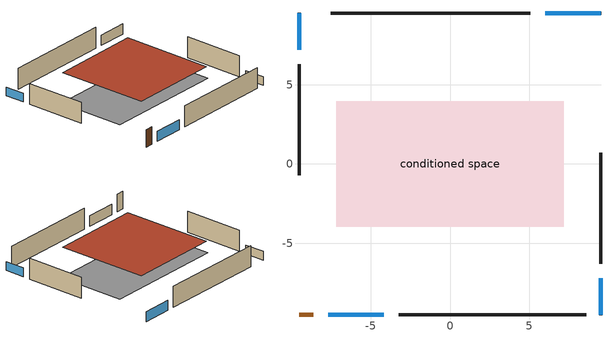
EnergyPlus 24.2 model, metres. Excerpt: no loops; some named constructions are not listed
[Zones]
conditioned space
 floor foundation (Slab1 construction): -7.17,-3.98 -7.17,3.98 7.17,3.98 7.17,-3.98 z0
 wall outside (AdiabaticWallConstruction 1): -9.54,-9.54 -8.62,-9.54 z0:2.03
 wall outside (AdiabaticWallConstruction): 9.54,9.54 6.01,9.54 / -7.69,-9.54 -4.17,-9.54 z0:1.19; 9.54,-9.54 9.54,-7.22 / -9.54,9.54 -9.54,7.22 z0:1.01
 wall outside (Wall1 construction): 5.08,9.54 -7.53,9.54 z0:2.44
 wall outside (Wall2 construction): 9.54,-6.29 9.54,0.72 z0:2.44
 wall outside (Wall3 construction): -3.24,-9.54 8.61,-9.54 z0:2.44
 wall outside (Wall4 construction): -9.54,6.29 -9.54,-0.72 z0:2.44
 window (WindowConstruction): 9.54,9.54 6.01,9.54 z0:1.19
 window (WindowConstruction 1): 9.54,-9.54 9.54,-7.22 z0:1.01
 window (WindowConstruction 2): -7.69,-9.54 -4.17,-9.54 z0:1.19
 window (WindowConstruction 3): -9.54,9.54 -9.54,7.22 z0:1.01
 door (Door): -9.54,-9.54 -8.62,-9.54 z0:2.03
 roof outside (Roof1 construction): -5.34,5.34 -5.34,-5.34 5.34,-5.34 5.34,5.34 z2.44
[Schedule:Day:Interval]
cooling season schedule day; cooling season schedule day 2; cooling season schedule default day; natural vent schedule default day: No, 24:00, 0
cooling season schedule day 1; natural vent schedule day: No, 24:00, 1
exterior lighting schedule day 10: No, 01:00, 0.552381, 03:00, 0.510952, 05:00, 0.483333, 06:00, 0.538571, 07:00, 0.607619, 08:00, 0.56619, 09:00, 0.428095, 10:00, 0.345238, 12:00, 0.331429, 13:00, 0.345238, 14:00, 0.386667, 15:00, 0.414286, 16:00, 0.483333, 17:00, 0.607619, 18:00, 0.773333, 19:00, 0.88381, 20:00, 0.939048, 21:00, 0.966667, 22:00, 0.897619, 23:00, 0.773333, 24:00, 0.649048
exterior lighting schedule day 11: No, 01:00, 0.571429, 03:00, 0.528571, 05:00, 0.5, 06:00, 0.557143, 07:00, 0.628571, 08:00, 0.585714, 09:00, 0.442857, 10:00, 0.357143, 12:00, 0.342857, 13:00, 0.357143, 14:00, 0.4, 15:00, 0.428571, 16:00, 0.5, 17:00, 0.628571, 18:00, 0.8, 19:00, 0.914286, 20:00, 0.971429, 21:00, 1, 22:00, 0.928571, 23:00, 0.8, 24:00, 0.671429
exterior lighting schedule day 6: No, 01:00, 0.390476, 03:00, 0.36119, 05:00, 0.341667, 06:00, 0.380714, 07:00, 0.429524, 08:00, 0.400238, 09:00, 0.302619, 10:00, 0.244048, 12:00, 0.234286, 13:00, 0.244048, 14:00, 0.273333, 15:00, 0.292857, 16:00, 0.341667, 17:00, 0.429524, 18:00, 0.546667, 19:00, 0.624762, 20:00, 0.66381, 21:00, 0.683333, 22:00, 0.634524, 23:00, 0.546667, 24:00, 0.45881
exterior lighting schedule day 7: No, 01:00, 0.419048, 03:00, 0.387619, 05:00, 0.366667, 06:00, 0.408571, 07:00, 0.460952, 08:00, 0.429524, 09:00, 0.324762, 10:00, 0.261905, 12:00, 0.251429, 13:00, 0.261905, 14:00, 0.293333, 15:00, 0.314286, 16:00, 0.366667, 17:00, 0.460952, 18:00, 0.586667, 19:00, 0.670476, 20:00, 0.712381, 21:00, 0.733333, 22:00, 0.680952, 23:00, 0.586667, 24:00, 0.492381
exterior lighting schedule day 8: No, 01:00, 0.466667, 03:00, 0.431667, 05:00, 0.408333, 06:00, 0.455, 07:00, 0.513333, 08:00, 0.478333, 09:00, 0.361667, 10:00, 0.291667, 12:00, 0.28, 13:00, 0.291667, 14:00, 0.326667, 15:00, 0.35, 16:00, 0.408333, 17:00, 0.513333, 18:00, 0.653333, 19:00, 0.746667, 20:00, 0.793333, 21:00, 0.816667, 22:00, 0.758333, 23:00, 0.653333, 24:00, 0.548333
exterior lighting schedule day 9: No, 01:00, 0.509524, 03:00, 0.47131, 05:00, 0.445833, 06:00, 0.496786, 07:00, 0.560476, 08:00, 0.522262, 09:00, 0.394881, 10:00, 0.318452, 12:00, 0.305714, 13:00, 0.318452, 14:00, 0.356667, 15:00, 0.382143, 16:00, 0.445833, 17:00, 0.560476, 18:00, 0.713333, 19:00, 0.815238, 20:00, 0.86619, 21:00, 0.891667, 22:00, 0.827976, 23:00, 0.713333, 24:00, 0.59869
[Schedule:Week:Daily]
cooling season schedule Week Rule - Jan1-May26: cooling season schedule day, cooling season schedule day, cooling season schedule day, cooling season schedule day, cooling season schedule day, cooling season schedule day, cooling season schedule day, cooling season schedule default day, cooling season schedule default day, cooling season schedule default day, cooling season schedule default day, cooling season schedule default day
cooling season schedule Week Rule - May27-Jun2: cooling season schedule day, cooling season schedule day, cooling season schedule day, cooling season schedule day, cooling season schedule day, cooling season schedule day 1, cooling season schedule day 1, cooling season schedule default day, cooling season schedule default day, cooling season schedule default day, cooling season schedule default day, cooling season schedule default day
cooling season schedule Week Rule - Jun3-Sep29: cooling season schedule day 1, cooling season schedule day 1, cooling season schedule day 1, cooling season schedule day 1, cooling season schedule day 1, cooling season schedule day 1, cooling season schedule day 1, cooling season schedule default day, cooling season schedule default day, cooling season schedule default day, cooling season schedule default day, cooling season schedule default day
cooling season schedule Week Rule - Sep30-Oct6: cooling season schedule day 1, cooling season schedule day 2, cooling season schedule day 2, cooling season schedule day 2, cooling season schedule day 2, cooling season schedule day 2, cooling season schedule day 2, cooling season schedule default day, cooling season schedule default day, cooling season schedule default day, cooling season schedule default day, cooling season schedule default day
cooling season schedule Week Rule - Oct7-Dec31: cooling season schedule day 2, cooling season schedule day 2, cooling season schedule day 2, cooling season schedule day 2, cooling season schedule day 2, cooling season schedule day 2, cooling season schedule day 2, cooling season schedule default day, cooling season schedule default day, cooling season schedule default day, cooling season schedule default day, cooling season schedule default day
natural vent schedule Week Rule - Jan1-Jan6: natural vent schedule day, natural vent schedule day, natural vent schedule default day, natural vent schedule day, natural vent schedule default day, natural vent schedule day, natural vent schedule default day, natural vent schedule default day, natural vent schedule default day, natural vent schedule default day, natural vent schedule default day, natural vent schedule default day
natural vent schedule Week Rule - Jan7-Dec31: natural vent schedule default day, natural vent schedule day, natural vent schedule default day, natural vent schedule day, natural vent schedule default day, natural vent schedule day, natural vent schedule default day, natural vent schedule default day, natural vent schedule default day, natural vent schedule default day, natural vent schedule default day, natural vent schedule default day
[Schedule:Year]
natural vent schedule: natural vent schedule Week Rule - Jan1-Jan6, 1, 1, 1, 6, natural vent schedule Week Rule - Jan7-Dec31, 1, 7, 12, 31
